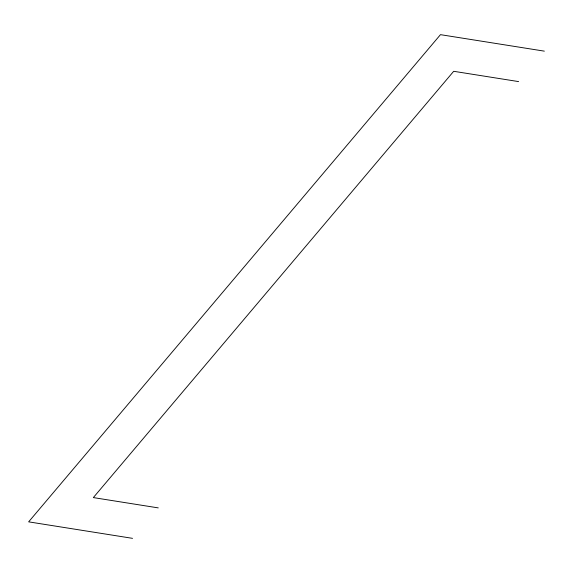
<?xml version="1.0" encoding="UTF-8"?>
<svg xmlns="http://www.w3.org/2000/svg" width="573" height="573" viewBox="0 0 573 573"><rect width="100%" height="100%" fill="white"/><g stroke="black" fill="none" stroke-linecap="round" stroke-linejoin="round"><path stroke-width="0.86" d="M544.35 51.147L440.472 34.659L28.65 521.853L132.528 538.341M518.608 81.595L453.687 71.296L93.342 497.586L158.263 507.886"/></g></svg>
